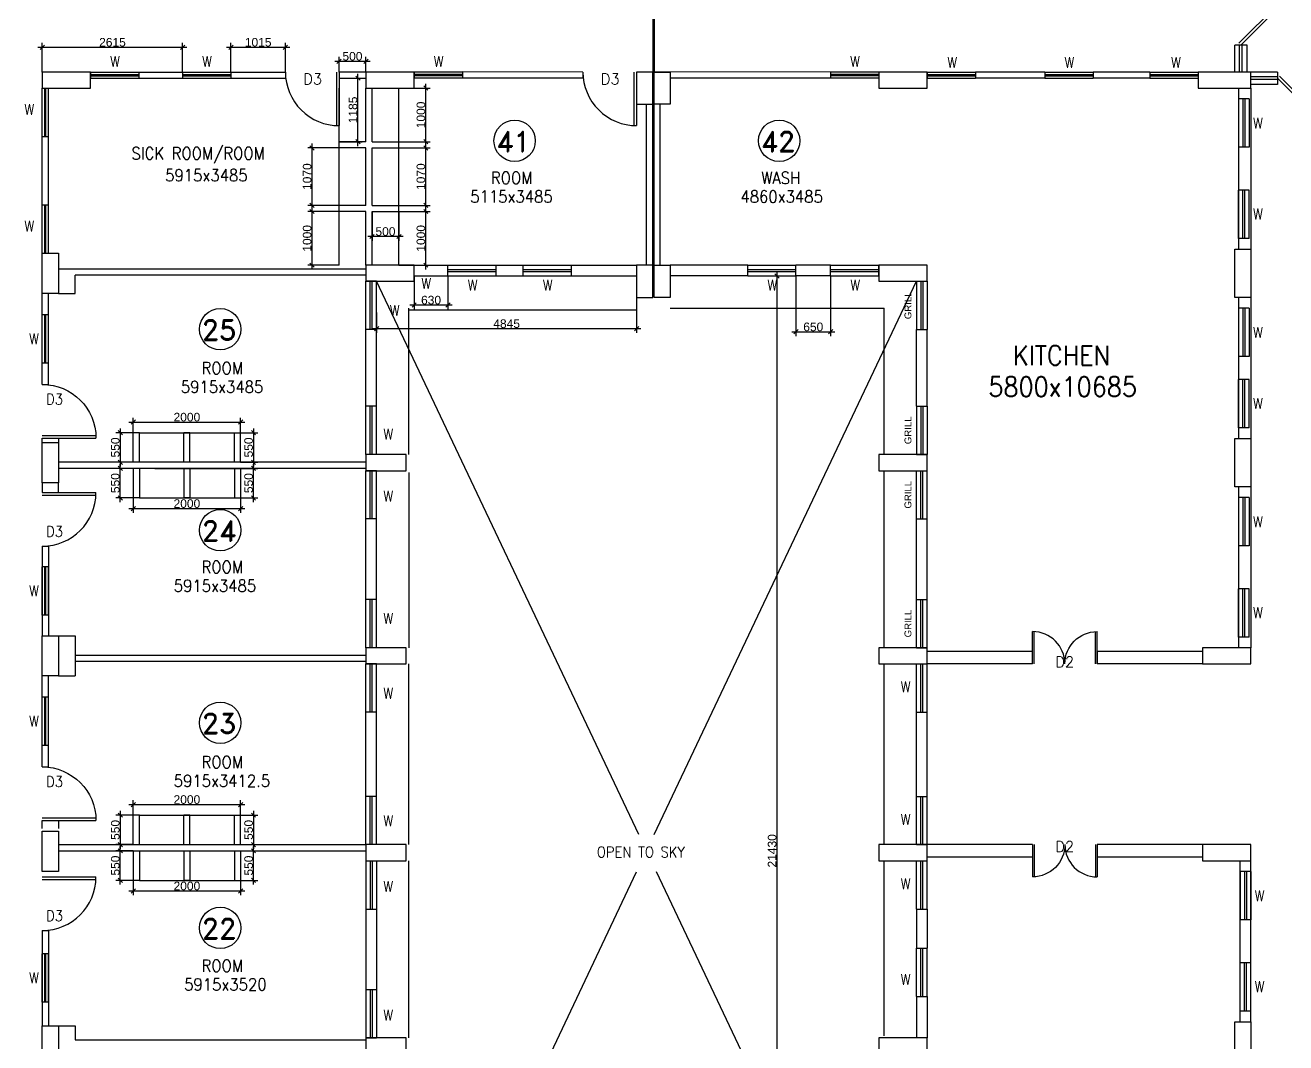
# Model space of a CAD drawing. Extents: x 10161149 to 10263331, y -3696053 to -3547728.
# Drawn here: x 10203723 to 10227213, y -3589345 to -3570381 of the extents above; entities that cross this region are included whole.
import ezdxf

# ---------------------------------------------------------------- set-up
doc = ezdxf.new("R2010")
doc.units = 0
doc.header["$MEASUREMENT"] = 0
doc.header["$PDMODE"] = 35
doc.linetypes.add('DASHED', pattern=[0.75, 0.5, -0.25])
doc.layers.get('0').update_dxf_attribs({"linetype": 'CONTINUOUS'})
doc.layers.get('Defpoints').update_dxf_attribs({"linetype": 'CONTINUOUS'})
for name, color, linetype in [('25', 6, 'CONTINUOUS'), ('35', 1, 'CONTINUOUS'), ('5', 3, 'CONTINUOUS'), ('COL', 2, 'CONTINUOUS'), ('DAS', 1, 'DASHED'), ('dim1', 5, 'CONTINUOUS'), ('DOOR', 31, 'CONTINUOUS'), ('Exi. Walls', 170, 'CONTINUOUS'), ('TXW', 6, 'CONTINUOUS'), ('Window', 4, 'CONTINUOUS')]:
    doc.layers.add(name, color=color, linetype=linetype)
doc.styles.add('ARIAL', font='arial.ttf', dxfattribs={"width": 0.75})
doc.styles.add('RD', font='ROMAND')
doc.styles.add('ROMANS', font='arial.ttf')
doc.styles.get("Standard").update_dxf_attribs({"font": 'romans.shx'})
doc.dimstyles.new('int. dim', dxfattribs={"dimtxt": 160, "dimasz": 80, "dimexe": 80, "dimexo": 0, "dimgap": 10, "dimtad": 1, "dimdec": 0, "dimzin": 12, "dimdsep": 46, "dimtxsty": 'ROMANS', "dimblk": 'OBLIQUE', "dimcen": 1.5, "dimdle": 80, "dimclrd": 5, "dimclre": 5, "dimclrt": 4, "dimadec": 0, "dimazin": 0, "dimtfac": 1, "dimtdec": 0, "dimtix": 1, "dimtmove": 2, "dimatfit": 3, "dimfxl": 1, "dimtolj": 1, "dimtzin": 0, "dimlwd": -1, "dimlwe": -1, "dimarcsym": 0})

# ---------------------------------------------------------------- blocks, each defined once
blk = doc.blocks.new('_Oblique')
at = {"color": 0, "linetype": 'ByBlock', "lineweight": -2}
blk.add_line((-0.5, -0.5), (0.5, 0.5), dxfattribs=at)
blk = doc.blocks.new('*D119')
at = {"layer": 'Defpoints', "color": 0, "lineweight": -3, "transparency": 16777216}
for p in [(10217662, -3575053), (10217734, -3575053), (10217662, -3596483)]:
    blk.add_point(p, dxfattribs=at)
at = {"layer": 'dim1', "color": 5, "transparency": 16777216}
for p, q in [((10217734, -3596563), (10217734, -3574973)), ((10217662, -3575053), (10217814, -3575053)), ((10217662, -3596483), (10217814, -3596483))]:
    blk.add_line(p, q, dxfattribs=at)
at = {"layer": 'dim1', "color": 5, "transparency": 16777216, "xscale": 80, "yscale": 80, "zscale": 80}
for p, rotation in [((10217734, -3575053), 90), ((10217734, -3596483), 270)]:
    blk.add_blockref('_Oblique', p, dxfattribs=dict(at, rotation=rotation))
at = {"layer": 'dim1', "color": 4, "transparency": 16777216, "insert": (10217642, -3585768), "char_height": 160, "attachment_point": 5, "rotation": 90, "style": 'ROMANS'}
blk.add_mtext('\\A1;21430', dxfattribs=at)
blk = doc.blocks.new('WINP')
at = {"layer": 'Window'}
for p, q in [((0, 0), (0, 1)), ((0, 1), (1, 1)), ((1, 0), (1, 1)), ((0, 0.6), (1, 0.6)), ((0, 0.4), (1, 0.4)), ((0, 0), (1, 0))]:
    blk.add_line(p, q, dxfattribs=at)
blk = doc.blocks.new('*D139')
at = {"layer": 'Defpoints', "color": 0, "lineweight": -3, "transparency": 16777216}
for p in [(10215116, -3575453), (10210271, -3575733), (10215116, -3576036)]:
    blk.add_point(p, dxfattribs=at)
at = {"layer": 'dim1', "color": 5, "transparency": 16777216}
for p, q in [((10215116, -3575453), (10215116, -3576116)), ((10210271, -3575733), (10210271, -3576116)), ((10210191, -3576036), (10215196, -3576036))]:
    blk.add_line(p, q, dxfattribs=at)
at = {"layer": 'dim1', "color": 5, "transparency": 16777216, "xscale": 80, "yscale": 80, "zscale": 80, "rotation": 180}
blk.add_blockref('_Oblique', (10210271, -3576036), dxfattribs=at)
at = {"layer": 'dim1', "color": 5, "transparency": 16777216, "xscale": 80, "yscale": 80, "zscale": 80}
blk.add_blockref('_Oblique', (10215116, -3576036), dxfattribs=at)
at = {"layer": 'dim1', "color": 4, "transparency": 16777216, "insert": (10212694, -3575944), "char_height": 160, "attachment_point": 5, "style": 'ROMANS'}
blk.add_mtext('\\A1;4845', dxfattribs=at)
blk = doc.blocks.new('*D140')
at = {"layer": 'Defpoints', "color": 0, "lineweight": -3, "transparency": 16777216}
for p in [(10210971, -3575053), (10211601, -3575053), (10210971, -3575597)]:
    blk.add_point(p, dxfattribs=at)
at = {"layer": 'dim1', "color": 5, "transparency": 16777216}
for p, q in [((10210971, -3575053), (10210971, -3575677)), ((10211601, -3575053), (10211601, -3575677)), ((10211681, -3575597), (10210891, -3575597))]:
    blk.add_line(p, q, dxfattribs=at)
at = {"layer": 'dim1', "color": 5, "transparency": 16777216, "xscale": 80, "yscale": 80, "zscale": 80, "rotation": 180}
blk.add_blockref('_Oblique', (10210971, -3575597), dxfattribs=at)
at = {"layer": 'dim1', "color": 5, "transparency": 16777216, "xscale": 80, "yscale": 80, "zscale": 80}
blk.add_blockref('_Oblique', (10211601, -3575597), dxfattribs=at)
at = {"layer": 'dim1', "color": 4, "transparency": 16777216, "insert": (10211286, -3575505), "char_height": 160, "attachment_point": 5, "style": 'ROMANS'}
blk.add_mtext('\\A1;630', dxfattribs=at)
blk = doc.blocks.new('DOORP')
at = {"layer": 'DOOR'}
for p, q in [((0, 0), (0, 1)), ((0.05, 0), (0.05, 0.999))]:
    blk.add_line(p, q, dxfattribs=at)
at = {"layer": 'DOOR', "color": 145}
blk.add_arc((0, 0), 1, 0, 90, dxfattribs=at)
blk = doc.blocks.new('*D142')
at = {"layer": 'Defpoints', "color": 0, "lineweight": -3, "transparency": 16777216}
for p in [(10218086, -3575053), (10218731, -3575053), (10218731, -3576095)]:
    blk.add_point(p, dxfattribs=at)
at = {"layer": 'dim1', "color": 5, "transparency": 16777216}
for p, q in [((10218086, -3575053), (10218086, -3576175)), ((10218731, -3575053), (10218731, -3576175)), ((10218006, -3576095), (10218811, -3576095))]:
    blk.add_line(p, q, dxfattribs=at)
at = {"layer": 'dim1', "color": 5, "transparency": 16777216, "xscale": 80, "yscale": 80, "zscale": 80, "rotation": 180}
blk.add_blockref('_Oblique', (10218086, -3576095), dxfattribs=at)
at = {"layer": 'dim1', "color": 5, "transparency": 16777216, "xscale": 80, "yscale": 80, "zscale": 80}
blk.add_blockref('_Oblique', (10218731, -3576095), dxfattribs=at)
at = {"layer": 'dim1', "color": 4, "transparency": 16777216, "insert": (10218408, -3576004), "char_height": 160, "attachment_point": 5, "style": 'ROMANS'}
blk.add_mtext('\\A1;650', dxfattribs=at)
blk = doc.blocks.new('*D185')
at = {"layer": 'Defpoints', "color": 0, "lineweight": -3, "transparency": 16777216}
for p in [(10210186, -3573853), (10210686, -3573853), (10210186, -3574319)]:
    blk.add_point(p, dxfattribs=at)
at = {"layer": 'dim1', "color": 5, "transparency": 16777216}
for p, q in [((10210186, -3573853), (10210186, -3574399)), ((10210686, -3573853), (10210686, -3574399)), ((10210766, -3574319), (10210106, -3574319))]:
    blk.add_line(p, q, dxfattribs=at)
at = {"layer": 'dim1', "color": 5, "transparency": 16777216, "xscale": 80, "yscale": 80, "zscale": 80, "rotation": 180}
blk.add_blockref('_Oblique', (10210186, -3574319), dxfattribs=at)
at = {"layer": 'dim1', "color": 5, "transparency": 16777216, "xscale": 80, "yscale": 80, "zscale": 80}
blk.add_blockref('_Oblique', (10210686, -3574319), dxfattribs=at)
at = {"layer": 'dim1', "color": 4, "transparency": 16777216, "insert": (10210436, -3574227), "char_height": 160, "attachment_point": 5, "style": 'ROMANS'}
blk.add_mtext('\\A1;500', dxfattribs=at)
blk = doc.blocks.new('*D186')
at = {"layer": 'Defpoints', "color": 0, "lineweight": -3, "transparency": 16777216}
for p in [(10210686, -3573853), (10211188, -3573853), (10210686, -3574853)]:
    blk.add_point(p, dxfattribs=at)
at = {"layer": 'dim1', "color": 5, "transparency": 16777216}
for p, q in [((10211188, -3574933), (10211188, -3573773)), ((10210686, -3573853), (10211268, -3573853)), ((10210686, -3574853), (10211268, -3574853))]:
    blk.add_line(p, q, dxfattribs=at)
at = {"layer": 'dim1', "color": 5, "transparency": 16777216, "xscale": 80, "yscale": 80, "zscale": 80}
for p, rotation in [((10211188, -3573853), 90), ((10211188, -3574853), 270)]:
    blk.add_blockref('_Oblique', p, dxfattribs=dict(at, rotation=rotation))
at = {"layer": 'dim1', "color": 4, "transparency": 16777216, "insert": (10211097, -3574353), "char_height": 160, "attachment_point": 5, "rotation": 90, "style": 'ROMANS'}
blk.add_mtext('\\A1;1000', dxfattribs=at)
blk = doc.blocks.new('*D187')
at = {"layer": 'Defpoints', "color": 0, "lineweight": -3, "transparency": 16777216}
for p in [(10210686, -3572668), (10211188, -3572668), (10210686, -3573738)]:
    blk.add_point(p, dxfattribs=at)
at = {"layer": 'dim1', "color": 5, "transparency": 16777216}
for p, q in [((10210686, -3572668), (10211268, -3572668)), ((10211188, -3573818), (10211188, -3572588)), ((10210686, -3573738), (10211268, -3573738))]:
    blk.add_line(p, q, dxfattribs=at)
at = {"layer": 'dim1', "color": 5, "transparency": 16777216, "xscale": 80, "yscale": 80, "zscale": 80}
for p, rotation in [((10211188, -3572668), 90), ((10211188, -3573738), 270)]:
    blk.add_blockref('_Oblique', p, dxfattribs=dict(at, rotation=rotation))
at = {"layer": 'dim1', "color": 4, "transparency": 16777216, "insert": (10211097, -3573203), "char_height": 160, "attachment_point": 5, "rotation": 90, "style": 'ROMANS'}
blk.add_mtext('\\A1;1070', dxfattribs=at)
blk = doc.blocks.new('*D188')
at = {"layer": 'Defpoints', "color": 0, "lineweight": -3, "transparency": 16777216}
for p in [(10210686, -3571553), (10211188, -3571553), (10210686, -3572553)]:
    blk.add_point(p, dxfattribs=at)
at = {"layer": 'dim1', "color": 5, "transparency": 16777216}
for p, q in [((10211188, -3572633), (10211188, -3571473)), ((10210686, -3571553), (10211268, -3571553)), ((10210686, -3572553), (10211268, -3572553))]:
    blk.add_line(p, q, dxfattribs=at)
at = {"layer": 'dim1', "color": 5, "transparency": 16777216, "xscale": 80, "yscale": 80, "zscale": 80}
for p, rotation in [((10211188, -3571553), 90), ((10211188, -3572553), 270)]:
    blk.add_blockref('_Oblique', p, dxfattribs=dict(at, rotation=rotation))
at = {"layer": 'dim1', "color": 4, "transparency": 16777216, "insert": (10211097, -3572053), "char_height": 160, "attachment_point": 5, "rotation": 90, "style": 'ROMANS'}
blk.add_mtext('\\A1;1000', dxfattribs=at)
blk = doc.blocks.new('*D189')
at = {"layer": 'Defpoints', "color": 0, "lineweight": -3, "transparency": 16777216}
for p in [(10209069, -3573853), (10209571, -3573853), (10209571, -3574853)]:
    blk.add_point(p, dxfattribs=at)
at = {"layer": 'dim1', "color": 5, "transparency": 16777216}
for p, q in [((10209069, -3574933), (10209069, -3573773)), ((10209571, -3573853), (10208989, -3573853)), ((10209571, -3574853), (10208989, -3574853))]:
    blk.add_line(p, q, dxfattribs=at)
at = {"layer": 'dim1', "color": 5, "transparency": 16777216, "xscale": 80, "yscale": 80, "zscale": 80}
for p, rotation in [((10209069, -3573853), 90), ((10209069, -3574853), 270)]:
    blk.add_blockref('_Oblique', p, dxfattribs=dict(at, rotation=rotation))
at = {"layer": 'dim1', "color": 4, "transparency": 16777216, "insert": (10208977, -3574353), "char_height": 160, "attachment_point": 5, "rotation": 90, "style": 'ROMANS'}
blk.add_mtext('\\A1;1000', dxfattribs=at)
blk = doc.blocks.new('*D190')
at = {"layer": 'Defpoints', "color": 0, "lineweight": -3, "transparency": 16777216}
for p in [(10209069, -3572668), (10209571, -3572668), (10209571, -3573738)]:
    blk.add_point(p, dxfattribs=at)
at = {"layer": 'dim1', "color": 5, "transparency": 16777216}
for p, q in [((10209571, -3572668), (10208989, -3572668)), ((10209069, -3573818), (10209069, -3572588)), ((10209571, -3573738), (10208989, -3573738))]:
    blk.add_line(p, q, dxfattribs=at)
at = {"layer": 'dim1', "color": 5, "transparency": 16777216, "xscale": 80, "yscale": 80, "zscale": 80}
for p, rotation in [((10209069, -3572668), 90), ((10209069, -3573738), 270)]:
    blk.add_blockref('_Oblique', p, dxfattribs=dict(at, rotation=rotation))
at = {"layer": 'dim1', "color": 4, "transparency": 16777216, "insert": (10208977, -3573203), "char_height": 160, "attachment_point": 5, "rotation": 90, "style": 'ROMANS'}
blk.add_mtext('\\A1;1070', dxfattribs=at)
blk = doc.blocks.new('*D191')
at = {"layer": 'Defpoints', "color": 0, "lineweight": -3, "transparency": 16777216}
for p in [(10209571, -3571368), (10209924, -3571368), (10209571, -3572553)]:
    blk.add_point(p, dxfattribs=at)
at = {"layer": 'dim1', "color": 5, "transparency": 16777216}
for p, q in [((10209571, -3571368), (10210004, -3571368)), ((10209924, -3572633), (10209924, -3571288)), ((10209571, -3572553), (10210004, -3572553))]:
    blk.add_line(p, q, dxfattribs=at)
at = {"layer": 'dim1', "color": 5, "transparency": 16777216, "xscale": 80, "yscale": 80, "zscale": 80}
for p, rotation in [((10209924, -3571368), 90), ((10209924, -3572553), 270)]:
    blk.add_blockref('_Oblique', p, dxfattribs=dict(at, rotation=rotation))
at = {"layer": 'dim1', "color": 4, "transparency": 16777216, "insert": (10209832, -3571960), "char_height": 160, "attachment_point": 5, "rotation": 90, "style": 'ROMANS'}
blk.add_mtext('\\A1;1185', dxfattribs=at)
blk = doc.blocks.new('*D192')
at = {"layer": 'Defpoints', "color": 0, "lineweight": -3, "transparency": 16777216}
for p in [(10209571, -3571253), (10210071, -3571053), (10210071, -3571253)]:
    blk.add_point(p, dxfattribs=at)
at = {"layer": 'dim1', "color": 5, "transparency": 16777216}
for p, q in [((10209571, -3571253), (10209571, -3570973)), ((10210071, -3571253), (10210071, -3570973)), ((10209491, -3571053), (10210151, -3571053))]:
    blk.add_line(p, q, dxfattribs=at)
at = {"layer": 'dim1', "color": 5, "transparency": 16777216, "xscale": 80, "yscale": 80, "zscale": 80, "rotation": 180}
blk.add_blockref('_Oblique', (10209571, -3571053), dxfattribs=at)
at = {"layer": 'dim1', "color": 5, "transparency": 16777216, "xscale": 80, "yscale": 80, "zscale": 80}
blk.add_blockref('_Oblique', (10210071, -3571053), dxfattribs=at)
at = {"layer": 'dim1', "color": 4, "transparency": 16777216, "insert": (10209821, -3570961), "char_height": 160, "attachment_point": 5, "style": 'ROMANS'}
blk.add_mtext('\\A1;500', dxfattribs=at)
blk = doc.blocks.new('*D193')
at = {"layer": 'Defpoints', "color": 0, "lineweight": -3, "transparency": 16777216}
for p in [(10206656, -3570791), (10204041, -3571253), (10206656, -3571253)]:
    blk.add_point(p, dxfattribs=at)
at = {"layer": 'dim1', "color": 5, "transparency": 16777216}
for p, q in [((10203961, -3570791), (10206736, -3570791)), ((10204041, -3571253), (10204041, -3570711)), ((10206656, -3571253), (10206656, -3570711))]:
    blk.add_line(p, q, dxfattribs=at)
at = {"layer": 'dim1', "color": 5, "transparency": 16777216, "xscale": 80, "yscale": 80, "zscale": 80, "rotation": 180}
blk.add_blockref('_Oblique', (10204041, -3570791), dxfattribs=at)
at = {"layer": 'dim1', "color": 5, "transparency": 16777216, "xscale": 80, "yscale": 80, "zscale": 80}
blk.add_blockref('_Oblique', (10206656, -3570791), dxfattribs=at)
at = {"layer": 'dim1', "color": 4, "transparency": 16777216, "insert": (10205349, -3570700), "char_height": 160, "attachment_point": 5, "style": 'ROMANS'}
blk.add_mtext('\\A1;2615', dxfattribs=at)
blk = doc.blocks.new('*D194')
at = {"layer": 'Defpoints', "color": 0, "lineweight": -3, "transparency": 16777216}
for p in [(10208571, -3570791), (10207556, -3571253), (10208571, -3571253)]:
    blk.add_point(p, dxfattribs=at)
at = {"layer": 'dim1', "color": 5, "transparency": 16777216}
for p, q in [((10207476, -3570791), (10208651, -3570791)), ((10207556, -3571253), (10207556, -3570711)), ((10208571, -3571253), (10208571, -3570711))]:
    blk.add_line(p, q, dxfattribs=at)
at = {"layer": 'dim1', "color": 5, "transparency": 16777216, "xscale": 80, "yscale": 80, "zscale": 80, "rotation": 180}
blk.add_blockref('_Oblique', (10207556, -3570791), dxfattribs=at)
at = {"layer": 'dim1', "color": 5, "transparency": 16777216, "xscale": 80, "yscale": 80, "zscale": 80}
blk.add_blockref('_Oblique', (10208571, -3570791), dxfattribs=at)
at = {"layer": 'dim1', "color": 4, "transparency": 16777216, "insert": (10208064, -3570700), "char_height": 160, "attachment_point": 5, "style": 'ROMANS'}
blk.add_mtext('\\A1;1015', dxfattribs=at)
blk = doc.blocks.new('*D274')
at = {"layer": 'Defpoints', "color": 0, "lineweight": -3, "transparency": 16777216}
for p in [(10205494, -3585768), (10205736, -3585768), (10205736, -3586318)]:
    blk.add_point(p, dxfattribs=at)
at = {"layer": 'dim1', "color": 5, "transparency": 16777216}
for p, q in [((10205736, -3585768), (10205414, -3585768)), ((10205494, -3586398), (10205494, -3585688)), ((10205736, -3586318), (10205414, -3586318))]:
    blk.add_line(p, q, dxfattribs=at)
at = {"layer": 'dim1', "color": 5, "transparency": 16777216, "xscale": 80, "yscale": 80, "zscale": 80}
for p, rotation in [((10205494, -3585768), 90), ((10205494, -3586318), 270)]:
    blk.add_blockref('_Oblique', p, dxfattribs=dict(at, rotation=rotation))
at = {"layer": 'dim1', "color": 4, "transparency": 16777216, "insert": (10205402, -3586043), "char_height": 160, "attachment_point": 5, "rotation": 90, "style": 'ROMANS'}
blk.add_mtext('\\A1;550', dxfattribs=at)
blk = doc.blocks.new('*D275')
at = {"layer": 'Defpoints', "color": 0, "lineweight": -3, "transparency": 16777216}
for p in [(10207736, -3585768), (10207977, -3585768), (10207736, -3586318)]:
    blk.add_point(p, dxfattribs=at)
at = {"layer": 'dim1', "color": 5, "transparency": 16777216}
for p, q in [((10207736, -3585768), (10208057, -3585768)), ((10207977, -3586398), (10207977, -3585688)), ((10207736, -3586318), (10208057, -3586318))]:
    blk.add_line(p, q, dxfattribs=at)
at = {"layer": 'dim1', "color": 5, "transparency": 16777216, "xscale": 80, "yscale": 80, "zscale": 80}
for p, rotation in [((10207977, -3585768), 90), ((10207977, -3586318), 270)]:
    blk.add_blockref('_Oblique', p, dxfattribs=dict(at, rotation=rotation))
at = {"layer": 'dim1', "color": 4, "transparency": 16777216, "insert": (10207886, -3586043), "char_height": 160, "attachment_point": 5, "rotation": 90, "style": 'ROMANS'}
blk.add_mtext('\\A1;550', dxfattribs=at)
blk = doc.blocks.new('*D276')
at = {"layer": 'Defpoints', "color": 0, "lineweight": -3, "transparency": 16777216}
for p in [(10205736, -3586318), (10207736, -3586318), (10207736, -3586516)]:
    blk.add_point(p, dxfattribs=at)
at = {"layer": 'dim1', "color": 5, "transparency": 16777216}
for p, q in [((10205656, -3586516), (10207816, -3586516)), ((10205736, -3586318), (10205736, -3586596)), ((10207736, -3586318), (10207736, -3586596))]:
    blk.add_line(p, q, dxfattribs=at)
at = {"layer": 'dim1', "color": 5, "transparency": 16777216, "xscale": 80, "yscale": 80, "zscale": 80, "rotation": 180}
blk.add_blockref('_Oblique', (10205736, -3586516), dxfattribs=at)
at = {"layer": 'dim1', "color": 5, "transparency": 16777216, "xscale": 80, "yscale": 80, "zscale": 80}
blk.add_blockref('_Oblique', (10207736, -3586516), dxfattribs=at)
at = {"layer": 'dim1', "color": 4, "transparency": 16777216, "insert": (10206736, -3586424), "char_height": 160, "attachment_point": 5, "style": 'ROMANS'}
blk.add_mtext('\\A1;2000', dxfattribs=at)
blk = doc.blocks.new('*D277')
at = {"layer": 'Defpoints', "color": 0, "lineweight": -3, "transparency": 16777216}
for p in [(10205736, -3585103), (10205494, -3585653), (10205736, -3585653)]:
    blk.add_point(p, dxfattribs=at)
at = {"layer": 'dim1', "color": 5, "transparency": 16777216}
for p, q in [((10205736, -3585103), (10205414, -3585103)), ((10205494, -3585023), (10205494, -3585733)), ((10205736, -3585653), (10205414, -3585653))]:
    blk.add_line(p, q, dxfattribs=at)
at = {"layer": 'dim1', "color": 5, "transparency": 16777216, "xscale": 80, "yscale": 80, "zscale": 80}
for p, rotation in [((10205494, -3585103), 90), ((10205494, -3585653), 270)]:
    blk.add_blockref('_Oblique', p, dxfattribs=dict(at, rotation=rotation))
at = {"layer": 'dim1', "color": 4, "transparency": 16777216, "insert": (10205402, -3585378), "char_height": 160, "attachment_point": 5, "rotation": 90, "style": 'ROMANS'}
blk.add_mtext('\\A1;550', dxfattribs=at)
blk = doc.blocks.new('*D278')
at = {"layer": 'Defpoints', "color": 0, "lineweight": -3, "transparency": 16777216}
for p in [(10207736, -3585103), (10207736, -3585653), (10207977, -3585653)]:
    blk.add_point(p, dxfattribs=at)
at = {"layer": 'dim1', "color": 5, "transparency": 16777216}
for p, q in [((10207736, -3585103), (10208057, -3585103)), ((10207977, -3585023), (10207977, -3585733)), ((10207736, -3585653), (10208057, -3585653))]:
    blk.add_line(p, q, dxfattribs=at)
at = {"layer": 'dim1', "color": 5, "transparency": 16777216, "xscale": 80, "yscale": 80, "zscale": 80}
for p, rotation in [((10207977, -3585103), 90), ((10207977, -3585653), 270)]:
    blk.add_blockref('_Oblique', p, dxfattribs=dict(at, rotation=rotation))
at = {"layer": 'dim1', "color": 4, "transparency": 16777216, "insert": (10207886, -3585378), "char_height": 160, "attachment_point": 5, "rotation": 90, "style": 'ROMANS'}
blk.add_mtext('\\A1;550', dxfattribs=at)
blk = doc.blocks.new('*D279')
at = {"layer": 'Defpoints', "color": 0, "lineweight": -3, "transparency": 16777216}
for p in [(10205736, -3585103), (10207736, -3584905), (10207736, -3585103)]:
    blk.add_point(p, dxfattribs=at)
at = {"layer": 'dim1', "color": 5, "transparency": 16777216}
for p, q in [((10205736, -3585103), (10205736, -3584825)), ((10207736, -3585103), (10207736, -3584825)), ((10205656, -3584905), (10207816, -3584905))]:
    blk.add_line(p, q, dxfattribs=at)
at = {"layer": 'dim1', "color": 5, "transparency": 16777216, "xscale": 80, "yscale": 80, "zscale": 80, "rotation": 180}
blk.add_blockref('_Oblique', (10205736, -3584905), dxfattribs=at)
at = {"layer": 'dim1', "color": 5, "transparency": 16777216, "xscale": 80, "yscale": 80, "zscale": 80}
blk.add_blockref('_Oblique', (10207736, -3584905), dxfattribs=at)
at = {"layer": 'dim1', "color": 4, "transparency": 16777216, "insert": (10206736, -3584813), "char_height": 160, "attachment_point": 5, "style": 'ROMANS'}
blk.add_mtext('\\A1;2000', dxfattribs=at)
blk = doc.blocks.new('*D280')
at = {"layer": 'Defpoints', "color": 0, "lineweight": -3, "transparency": 16777216}
for p in [(10205494, -3578640), (10205736, -3578640), (10205736, -3579190)]:
    blk.add_point(p, dxfattribs=at)
at = {"layer": 'dim1', "color": 5, "transparency": 16777216}
for p, q in [((10205736, -3578640), (10205414, -3578640)), ((10205494, -3579270), (10205494, -3578560)), ((10205736, -3579190), (10205414, -3579190))]:
    blk.add_line(p, q, dxfattribs=at)
at = {"layer": 'dim1', "color": 5, "transparency": 16777216, "xscale": 80, "yscale": 80, "zscale": 80}
for p, rotation in [((10205494, -3578640), 90), ((10205494, -3579190), 270)]:
    blk.add_blockref('_Oblique', p, dxfattribs=dict(at, rotation=rotation))
at = {"layer": 'dim1', "color": 4, "transparency": 16777216, "insert": (10205402, -3578915), "char_height": 160, "attachment_point": 5, "rotation": 90, "style": 'ROMANS'}
blk.add_mtext('\\A1;550', dxfattribs=at)
blk = doc.blocks.new('*D281')
at = {"layer": 'Defpoints', "color": 0, "lineweight": -3, "transparency": 16777216}
for p in [(10207736, -3578640), (10207977, -3578640), (10207736, -3579190)]:
    blk.add_point(p, dxfattribs=at)
at = {"layer": 'dim1', "color": 5, "transparency": 16777216}
for p, q in [((10207736, -3578640), (10208057, -3578640)), ((10207977, -3579270), (10207977, -3578560)), ((10207736, -3579190), (10208057, -3579190))]:
    blk.add_line(p, q, dxfattribs=at)
at = {"layer": 'dim1', "color": 5, "transparency": 16777216, "xscale": 80, "yscale": 80, "zscale": 80}
for p, rotation in [((10207977, -3578640), 90), ((10207977, -3579190), 270)]:
    blk.add_blockref('_Oblique', p, dxfattribs=dict(at, rotation=rotation))
at = {"layer": 'dim1', "color": 4, "transparency": 16777216, "insert": (10207886, -3578915), "char_height": 160, "attachment_point": 5, "rotation": 90, "style": 'ROMANS'}
blk.add_mtext('\\A1;550', dxfattribs=at)
blk = doc.blocks.new('*D282')
at = {"layer": 'Defpoints', "color": 0, "lineweight": -3, "transparency": 16777216}
for p in [(10205736, -3579190), (10207736, -3579190), (10207736, -3579389)]:
    blk.add_point(p, dxfattribs=at)
at = {"layer": 'dim1', "color": 5, "transparency": 16777216}
for p, q in [((10205736, -3579190), (10205736, -3579469)), ((10207736, -3579190), (10207736, -3579469)), ((10205656, -3579389), (10207816, -3579389))]:
    blk.add_line(p, q, dxfattribs=at)
at = {"layer": 'dim1', "color": 5, "transparency": 16777216, "xscale": 80, "yscale": 80, "zscale": 80, "rotation": 180}
blk.add_blockref('_Oblique', (10205736, -3579389), dxfattribs=at)
at = {"layer": 'dim1', "color": 5, "transparency": 16777216, "xscale": 80, "yscale": 80, "zscale": 80}
blk.add_blockref('_Oblique', (10207736, -3579389), dxfattribs=at)
at = {"layer": 'dim1', "color": 4, "transparency": 16777216, "insert": (10206736, -3579297), "char_height": 160, "attachment_point": 5, "style": 'ROMANS'}
blk.add_mtext('\\A1;2000', dxfattribs=at)
blk = doc.blocks.new('*D283')
at = {"layer": 'Defpoints', "color": 0, "lineweight": -3, "transparency": 16777216}
for p in [(10205736, -3577975), (10205494, -3578525), (10205736, -3578525)]:
    blk.add_point(p, dxfattribs=at)
at = {"layer": 'dim1', "color": 5, "transparency": 16777216}
for p, q in [((10205736, -3577975), (10205414, -3577975)), ((10205494, -3577895), (10205494, -3578605)), ((10205736, -3578525), (10205414, -3578525))]:
    blk.add_line(p, q, dxfattribs=at)
at = {"layer": 'dim1', "color": 5, "transparency": 16777216, "xscale": 80, "yscale": 80, "zscale": 80}
for p, rotation in [((10205494, -3577975), 90), ((10205494, -3578525), 270)]:
    blk.add_blockref('_Oblique', p, dxfattribs=dict(at, rotation=rotation))
at = {"layer": 'dim1', "color": 4, "transparency": 16777216, "insert": (10205402, -3578250), "char_height": 160, "attachment_point": 5, "rotation": 90, "style": 'ROMANS'}
blk.add_mtext('\\A1;550', dxfattribs=at)
blk = doc.blocks.new('*D284')
at = {"layer": 'Defpoints', "color": 0, "lineweight": -3, "transparency": 16777216}
for p in [(10207736, -3577975), (10207736, -3578525), (10207977, -3578525)]:
    blk.add_point(p, dxfattribs=at)
at = {"layer": 'dim1', "color": 5, "transparency": 16777216}
for p, q in [((10207736, -3577975), (10208057, -3577975)), ((10207977, -3577895), (10207977, -3578605)), ((10207736, -3578525), (10208057, -3578525))]:
    blk.add_line(p, q, dxfattribs=at)
at = {"layer": 'dim1', "color": 5, "transparency": 16777216, "xscale": 80, "yscale": 80, "zscale": 80}
for p, rotation in [((10207977, -3577975), 90), ((10207977, -3578525), 270)]:
    blk.add_blockref('_Oblique', p, dxfattribs=dict(at, rotation=rotation))
at = {"layer": 'dim1', "color": 4, "transparency": 16777216, "insert": (10207886, -3578250), "char_height": 160, "attachment_point": 5, "rotation": 90, "style": 'ROMANS'}
blk.add_mtext('\\A1;550', dxfattribs=at)
blk = doc.blocks.new('*D285')
at = {"layer": 'Defpoints', "color": 0, "lineweight": -3, "transparency": 16777216}
for p in [(10207736, -3577777), (10205736, -3577975), (10207736, -3577975)]:
    blk.add_point(p, dxfattribs=at)
at = {"layer": 'dim1', "color": 5, "transparency": 16777216}
for p, q in [((10205656, -3577777), (10207816, -3577777)), ((10205736, -3577975), (10205736, -3577697)), ((10207736, -3577975), (10207736, -3577697))]:
    blk.add_line(p, q, dxfattribs=at)
at = {"layer": 'dim1', "color": 5, "transparency": 16777216, "xscale": 80, "yscale": 80, "zscale": 80, "rotation": 180}
blk.add_blockref('_Oblique', (10205736, -3577777), dxfattribs=at)
at = {"layer": 'dim1', "color": 5, "transparency": 16777216, "xscale": 80, "yscale": 80, "zscale": 80}
blk.add_blockref('_Oblique', (10207736, -3577777), dxfattribs=at)
at = {"layer": 'dim1', "color": 4, "transparency": 16777216, "insert": (10206736, -3577686), "char_height": 160, "attachment_point": 5, "style": 'ROMANS'}
blk.add_mtext('\\A1;2000', dxfattribs=at)

msp = doc.modelspace()

# ---------------------------------------------------------------- linework, layer by layer
at = {"layer": '25'}
for p, q in [((10227061, -3571253), (10226561, -3571253)), ((10227061, -3571345), (10226561, -3571345)), ((10227061, -3571391), (10226561, -3571391)), ((10227061, -3571483), (10226561, -3571483)), ((10209571, -3572553), (10209571, -3571553)), ((10210686, -3572553), (10210686, -3571553)), ((10209571, -3573738), (10209571, -3572668)), ((10210686, -3573738), (10210686, -3572668)), ((10209571, -3574853), (10209571, -3573853)), ((10210686, -3574853), (10210686, -3573853)), ((10215156, -3585462), (10210271, -3575153)), ((10215446, -3585462), (10220331, -3575153)), ((10205850.6, -3577975.5), (10207620.6, -3577975.5)), ((10205850.6, -3579190.5), (10207620.6, -3579190.5)), ((10205850.6, -3585103), (10207620.6, -3585103)), ((10210271, -3596383), (10215114.3, -3586161.9)), ((10220331, -3596383), (10215487.7, -3586161.9)), ((10205850.6, -3586318), (10207620.6, -3586318))]:
    msp.add_line(p, q, dxfattribs=at)
for centre in [(10212843.1, -3572534.8), (10217772.6, -3572534.8), (10207356.7, -3576047.1), (10207356.7, -3579792.4), (10207356.7, -3583380.6), (10207356.7, -3587204.6)]:
    msp.add_circle(centre, 385.6, dxfattribs=at)
at = {"layer": 'COL', "color": 2}
for points in [[(10204041, -3571553), (10204941, -3571553), (10204941, -3571253), (10204041, -3571253)], [(10210071, -3571553), (10210971, -3571553), (10210971, -3571253), (10210071, -3571253)], [(10215116, -3571253), (10215116, -3571853), (10215416, -3571853), (10215416, -3571253)], [(10215741, -3571253), (10215741, -3571853), (10215441, -3571853), (10215441, -3571253)], [(10219631, -3571553), (10220531, -3571553), (10220531, -3571253), (10219631, -3571253)], [(10225582.7, -3571553), (10226561, -3571553), (10226561, -3571253), (10225582.7, -3571253)], [(10226261, -3575453), (10226261, -3574553), (10226561, -3574553), (10226561, -3575453)], [(10204041, -3575378), (10204041, -3574628), (10204341, -3574628), (10204341, -3575378)], [(10210071, -3575153), (10210971, -3575153), (10210971, -3574853), (10210071, -3574853)], [(10215116, -3574853), (10215116, -3575453), (10215416, -3575453), (10215416, -3574853)], [(10215741, -3574853), (10215741, -3575453), (10215441, -3575453), (10215441, -3574853)], [(10219631, -3575153), (10220531, -3575153), (10220531, -3574853), (10219631, -3574853)], [(10204041, -3578908), (10204041, -3578158), (10204341, -3578158), (10204341, -3578908)], [(10226261, -3578983), (10226261, -3578083), (10226561, -3578083), (10226561, -3578983)], [(10210071, -3578683), (10210821, -3578683), (10210821, -3578383), (10210071, -3578383)], [(10219631, -3578683), (10220531, -3578683), (10220531, -3578383), (10219631, -3578383)], [(10204041, -3582508), (10204041, -3581758), (10204341, -3581758), (10204341, -3582508)], [(10210071, -3582283), (10210821, -3582283), (10210821, -3581983), (10210071, -3581983)], [(10219631, -3582283), (10220531, -3582283), (10220531, -3581983), (10219631, -3581983)], [(10225661, -3582283), (10226561, -3582283), (10226561, -3581983), (10225661, -3581983)], [(10204041, -3586153), (10204041, -3585403), (10204341, -3585403), (10204341, -3586153)], [(10210071, -3585953), (10210821, -3585953), (10210821, -3585653), (10210071, -3585653)], [(10219631, -3585953), (10220531, -3585953), (10220531, -3585653), (10219631, -3585653)], [(10225661, -3585953), (10226561, -3585953), (10226561, -3585653), (10225661, -3585653)], [(10204041, -3589778), (10204041, -3589028), (10204341, -3589028), (10204341, -3589778)], [(10226261, -3589853), (10226261, -3588953), (10226561, -3588953), (10226561, -3589853)], [(10210071, -3589553), (10210821, -3589553), (10210821, -3589253), (10210071, -3589253)], [(10219631, -3589553), (10220531, -3589553), (10220531, -3589253), (10219631, -3589253)]]:
    msp.add_lwpolyline(points, close=True, dxfattribs=at)
at = {"layer": 'DAS', "linetype": 'Continuous'}
for p, q in [((10215416, -3568253), (10215416, -3571253)), ((10215441, -3568253), (10215441, -3571253)), ((10210871, -3578383), (10210871, -3575653)), ((10210871, -3575683), (10215116, -3575683)), ((10215741, -3575653), (10219701, -3575653)), ((10215741, -3575653), (10219731, -3575653)), ((10219731, -3578383), (10219731, -3575653)), ((10210871, -3578718), (10210871, -3581983)), ((10219731, -3581983), (10219731, -3578683)), ((10222496, -3582283), (10222496, -3582053)), ((10223696, -3582283), (10223696, -3582053)), ((10210871, -3585653), (10210871, -3582283)), ((10219731, -3585653), (10219731, -3582283)), ((10222496, -3585653), (10222496, -3585883)), ((10223696, -3585653), (10223696, -3585883)), ((10210871, -3589253), (10210871, -3585953)), ((10219731, -3589218), (10219731, -3585953))]:
    msp.add_line(p, q, dxfattribs=at)
for points in [[(10226331, -3571553), (10226331, -3574553)], [(10226561, -3571553), (10226561, -3574553)], [(10226331, -3575453), (10226331, -3578083)], [(10226561, -3575453), (10226561, -3578083)], [(10226331, -3578983), (10226331, -3581983)], [(10226561, -3578983), (10226561, -3581983)], [(10222496, -3582283.7), (10222496, -3582053), (10220531, -3582053)], [(10225661, -3582053), (10223696, -3582053), (10223696, -3582283)], [(10222496, -3582283), (10220531, -3582283)], [(10225661, -3582283), (10223696, -3582283)], [(10222496, -3585653), (10220531, -3585653)], [(10225661, -3585653), (10223696, -3585653)], [(10222496, -3585883), (10220531, -3585883)], [(10225661, -3585883), (10223696, -3585883)], [(10226361, -3588953), (10226361, -3585953)], [(10226561, -3588953), (10226561, -3585953)]]:
    msp.add_lwpolyline(points, dxfattribs=at)
at = {"layer": 'Exi. Walls'}
for p, q in [((10205841, -3571253), (10206656, -3571253)), ((10207556, -3571253), (10208571, -3571253)), ((10208571, -3571253.6), (10208571, -3571367.8)), ((10210071, -3571253), (10209571, -3571253)), ((10209571, -3571253), (10209571, -3571368)), ((10214116, -3571253.6), (10211871, -3571252.9)), ((10214116, -3571254.4), (10214116, -3571368.6)), ((10218731, -3571253), (10215441, -3571252)), ((10222721, -3571253), (10221431, -3571253)), ((10224682.7, -3571253), (10223621, -3571253)), ((10227061, -3571253), (10227061, -3571483)), ((10205841, -3571368), (10206656, -3571368)), ((10207556, -3571368), (10208571, -3571368)), ((10209571, -3571368), (10210071, -3571368)), ((10214116, -3571368.6), (10211871, -3571367.9)), ((10218731, -3571368), (10215741, -3571367.1)), ((10222721, -3571368), (10221431, -3571368)), ((10224682.7, -3571368), (10223621, -3571368)), ((10210071, -3572553), (10210071, -3571553)), ((10210186, -3572553), (10210186, -3571553)), ((10215301, -3574853), (10215301, -3571853)), ((10215416, -3574853), (10215416, -3571853)), ((10215441, -3574850.9), (10215441, -3571853)), ((10215556, -3574850.9), (10215556, -3571853)), ((10204041, -3573728), (10204041, -3572453)), ((10204156, -3573728), (10204156, -3572453)), ((10210071, -3572553), (10209571, -3572553)), ((10209571, -3572668), (10209571, -3572553)), ((10210071, -3572668), (10209571, -3572668)), ((10210071, -3573738), (10210071, -3572668)), ((10210186, -3572553), (10210686, -3572553)), ((10210186, -3572668), (10210686, -3572668)), ((10210186, -3573738), (10210186, -3572668)), ((10210686, -3572668), (10210686, -3572553)), ((10209571, -3573853), (10209571, -3573738)), ((10210071, -3573738), (10209571, -3573738)), ((10210186, -3573738), (10210686, -3573738)), ((10210686, -3573853), (10210686, -3573738)), ((10210071, -3573853), (10209571, -3573853)), ((10210071, -3574853), (10210071, -3573853)), ((10210186, -3574853), (10210186, -3573853)), ((10210186, -3573853), (10210686, -3573853)), ((10210071, -3574925.5), (10204341, -3574925.5)), ((10210971, -3574853), (10211601, -3574853)), ((10212501, -3574853), (10213001, -3574853)), ((10213901, -3574853), (10215116, -3574853)), ((10217186, -3574853), (10215741, -3574853)), ((10218731, -3574853), (10218086, -3574853)), ((10210071, -3575040.5), (10204656, -3575040.5)), ((10204656, -3575378), (10204656, -3575040.5)), ((10210971, -3575053), (10211601, -3575053)), ((10212501, -3575053), (10213001, -3575053)), ((10213901, -3575053), (10215116, -3575053)), ((10217186, -3575053), (10215741, -3575053)), ((10218731, -3575053), (10218086, -3575053)), ((10204041, -3577075.5), (10204041, -3575378)), ((10204156, -3577075.5), (10204156, -3575378)), ((10204341, -3575378), (10204656, -3575378)), ((10210071, -3577483), (10210071, -3576053)), ((10210271, -3577483), (10210271, -3576053)), ((10220331, -3577483), (10220331, -3576053)), ((10220531, -3577483), (10220531, -3576053)), ((10204041, -3577075.5), (10204156, -3577075.5)), ((10204041, -3578075.5), (10204341, -3578075.5)), ((10204041, -3578158), (10204041, -3578075.5)), ((10204341, -3578075.5), (10204341, -3578158)), ((10205735.6, -3578525.5), (10205735.6, -3577975.5)), ((10205850.6, -3577975.5), (10205735.6, -3577975.5)), ((10205850.6, -3578525.5), (10205850.6, -3577975.5)), ((10206678.1, -3578525.5), (10206678.1, -3577975.5)), ((10206793.1, -3577975.5), (10206678.1, -3577975.5)), ((10206793.1, -3578525.5), (10206793.1, -3577975.5)), ((10207620.6, -3578525.5), (10207620.6, -3577975.5)), ((10207620.6, -3577975.5), (10207735.6, -3577975.5)), ((10207735.6, -3578525.5), (10207735.6, -3577975.5)), ((10210071, -3578525.5), (10204341, -3578525.5)), ((10210071, -3578640.5), (10204341, -3578640.5)), ((10205735.6, -3578640.5), (10205735.6, -3579190.5)), ((10205850.6, -3578640.5), (10205850.6, -3579190.5)), ((10206135.7, -3578640.5), (10207905.7, -3578640.5)), ((10206678.1, -3578640.5), (10206678.1, -3579190.5)), ((10206793.1, -3578640.5), (10206793.1, -3579190.5)), ((10207620.6, -3578640.5), (10207620.6, -3579190.5)), ((10207735.6, -3578640.5), (10207735.6, -3579190.5)), ((10204041, -3578908), (10204041, -3579090.5)), ((10204341, -3579090.5), (10204341, -3578908)), ((10204041, -3579090.5), (10204341, -3579090.5)), ((10205850.6, -3579190.5), (10205735.6, -3579190.5)), ((10206793.1, -3579190.5), (10206678.1, -3579190.5)), ((10207620.6, -3579190.5), (10207735.6, -3579190.5)), ((10210071, -3581083), (10210071, -3579583)), ((10210271, -3581083), (10210271, -3579583)), ((10220331, -3581083), (10220331, -3579583)), ((10220531, -3581083), (10220531, -3579583)), ((10204041, -3580090.5), (10204041, -3581758)), ((10204041, -3580090.5), (10204156, -3580090.5)), ((10204156, -3580090.5), (10204156, -3581758)), ((10204341, -3581758), (10204656, -3581758)), ((10204656, -3581758), (10204656, -3582508)), ((10210071, -3582125.5), (10204656, -3582125.5)), ((10210071, -3582240.5), (10204656, -3582240.5)), ((10204041, -3584203), (10204041, -3582508)), ((10204156, -3584203), (10204156, -3582508)), ((10204341, -3582508), (10204656, -3582508)), ((10210071, -3584753), (10210071, -3583183)), ((10210271, -3584753), (10210271, -3583183)), ((10220331, -3584753), (10220331, -3583183)), ((10220531, -3584753), (10220531, -3583183)), ((10204041, -3584203), (10204156, -3584203)), ((10205735.6, -3585653), (10205735.6, -3585103)), ((10205850.6, -3585103), (10205735.6, -3585103)), ((10205850.6, -3585653), (10205850.6, -3585103)), ((10206678.1, -3585653), (10206678.1, -3585103)), ((10206793.1, -3585103), (10206678.1, -3585103)), ((10206793.1, -3585653), (10206793.1, -3585103)), ((10207620.6, -3585653), (10207620.6, -3585103)), ((10207620.6, -3585103), (10207735.6, -3585103)), ((10207735.6, -3585653), (10207735.6, -3585103)), ((10204041, -3585353), (10204041, -3585203)), ((10204041, -3585203), (10204341, -3585203)), ((10204341, -3585203), (10204341, -3585353)), ((10204341, -3585653), (10210071, -3585653)), ((10204341, -3585768), (10210071, -3585768)), ((10205735.6, -3585768), (10205735.6, -3586318)), ((10205850.6, -3585768), (10205850.6, -3586318)), ((10206135.7, -3585768), (10207905.7, -3585768)), ((10206678.1, -3585768), (10206678.1, -3586318)), ((10206793.1, -3585768), (10206793.1, -3586318)), ((10207620.6, -3585768), (10207620.6, -3586318)), ((10207735.6, -3585768), (10207735.6, -3586318)), ((10205850.6, -3586318), (10205735.6, -3586318)), ((10206793.1, -3586318), (10206678.1, -3586318)), ((10207620.6, -3586318), (10207735.6, -3586318)), ((10210071, -3586853), (10210071, -3588353)), ((10210271, -3586853), (10210271, -3588353)), ((10220331, -3586853), (10220331, -3587583)), ((10220531, -3586853), (10220531, -3587583)), ((10204041, -3587253), (10204041, -3589028)), ((10204041, -3587253), (10204156, -3587253)), ((10204156, -3587253), (10204156, -3589028)), ((10220331, -3588483), (10220331, -3589253)), ((10220531, -3588483), (10220531, -3589253)), ((10204341, -3589028), (10204656, -3589028)), ((10204656, -3589028), (10204656, -3589288)), ((10204656, -3589288), (10210071, -3589288))]:
    msp.add_line(p, q, dxfattribs=at)

# ---------------------------------------------------------------- block references
at = {"layer": '5'}
for name, p, xscale, yscale, zscale, rotation in [('DOORP', (10226376, -3570753), -999.9999999999836, 1000, 1000, 315), ('WINP', (10226491, -3571253), 500, 230, 500, 90), ('DOORP', (10227061, -3571368), -999.9999999999836, 1000, 1000, 225), ('WINP', (10204941, -3571253), -900, 115, 900, 180), ('WINP', (10206656, -3571253), -900, 115, 900, 180), ('DOORP', (10209571, -3571253), 999.9999999998404, 1000, 1000, 180.0367510425319), ('WINP', (10211871, -3571253), 900, 115, 900, 180), ('DOORP', (10215116, -3571253), 999.9999999998404, 1000, 1000, 180.0367510425319), ('WINP', (10219631, -3571253), 900, 115, 900, 180), ('WINP', (10220531, -3571253), -900, 115, 900, 180), ('WINP', (10222721, -3571253), -900, 115, 900, 180), ('WINP', (10224682.7, -3571253), -900, 115, 900, 180), ('WINP', (10204041, -3572453), -900, 115, 900, 270), ('WINP', (10226531, -3571753), -900, 200, 900, 90), ('WINP', (10226531, -3574353), 900, 200, 900, 90), ('WINP', (10204041, -3574628), -900, 115, 900, 270), ('WINP', (10210271, -3576053), 900, 200, 900, 90), ('WINP', (10220331, -3575153), 900, 200, 900, 270), ('WINP', (10226531, -3575653), -900, 200, 900, 90), ('WINP', (10204156, -3576676.7), 900, 115, 900, 90), ('DOORP', (10204041, -3578075.5), -1000, 1000, 1000, 270), ('WINP', (10226531, -3577883), 900, 200, 900, 90), ('WINP', (10210271, -3578383), 900, 200, 900, 90), ('WINP', (10220331, -3577483), 900, 200, 900, 270), ('WINP', (10210271, -3579583), 900, 200, 900, 90), ('WINP', (10220331, -3579583), -900, 200, 900, 270), ('DOORP', (10204041, -3579090.5), 1000, 1000, 1000, 270), ('WINP', (10226531, -3579183), -900, 200, 900, 90), ('WINP', (10204156, -3581374.2), 900, 115, 900, 90), ('WINP', (10226531, -3581783), 900, 200, 900, 90), ('WINP', (10210271, -3581983), 900, 200, 900, 90), ('WINP', (10220331, -3581983), -900, 200, 900, 270), ('WINP', (10210271, -3583183), 900, 200, 900, 90), ('WINP', (10220331, -3583183), -900, 200, 900, 270), ('WINP', (10204156, -3583805.5), 900, 115, 900, 90), ('DOORP', (10204041, -3585203), -1000, 1000, 1000, 270), ('WINP', (10210271, -3585653), 900, 200, 900, 90), ('WINP', (10220331, -3585653), -900, 200, 900, 270), ('DOORP', (10222496, -3585653), -600, 600, 600.0000000000002, 180), ('DOORP', (10223696, -3585653), 600, 600, 600, 180), ('WINP', (10210071, -3585953), 900, 200, 900, 270), ('WINP', (10220331, -3586853), -900, 200, 900, 270), ('DOORP', (10204041, -3586253), 1000, 1000, 1000, 270), ('WINP', (10226561, -3586153), -900, 200, 900, 90), ('WINP', (10204156, -3588590.5), 900, 115, 900, 90), ('WINP', (10220331, -3588483), -900, 200, 900, 270), ('WINP', (10226561, -3588753), 900, 200, 900, 90), ('WINP', (10210071, -3588353), 900, 200, 900, 270)]:
    msp.add_blockref(name, p, dxfattribs=dict(at, xscale=xscale, yscale=yscale, zscale=zscale, rotation=rotation))
for name, p, xscale, yscale, zscale in [('WINP', (10211601, -3575053), 900, 200, 900), ('WINP', (10213001, -3575053), 900, 200, 900), ('WINP', (10217186, -3575053), 900, 200, 900), ('WINP', (10218731, -3575053), 900, 200, 900), ('DOORP', (10222496, -3582283), 600, 600, 600), ('DOORP', (10223696, -3582283), -600, 600, 600.0000000000002)]:
    msp.add_blockref(name, p, dxfattribs=dict(at, xscale=xscale, yscale=yscale, zscale=zscale))

# ---------------------------------------------------------------- texts
at = {"layer": '35', "style": 'RD'}
for s, p in [('41', (10212500.3, -3572735.7)), ('42', (10217429.8, -3572735.7)), ('25', (10207013.9, -3576247.9)), ('24', (10207013.9, -3579993.3)), ('23', (10207013.9, -3583581.5)), ('22', (10207013.9, -3587405.4))]:
    msp.add_text(s, height=375, dxfattribs=at).set_placement(p)
at = {"layer": 'TXW', "width": 0.9}
for s, height, p in [('W', 200, (10205305.3, -3571156.6)), ('W', 200, (10207020.3, -3571156.6)), ('W', 200, (10211335.2, -3571156.6)), ('W', 200, (10219095.2, -3571156.7)), ('W', 200, (10220905.2, -3571176.9)), ('W', 200, (10223088.7, -3571176.9)), ('W', 200, (10225075.1, -3571176.9)), ('W', 200, (10203707.4, -3572052.4)), ('W', 200, (10226601.7, -3572306.4)), ('SICK ROOM/ROOM', 225, (10205705.3, -3572881.5)), ('5915x3485', 225, (10206330.9, -3573290.5)), ('ROOM', 225, (10212401.7, -3573338.9)), ('WASH', 225, (10217436.6, -3573338.9)), ('5115x3485', 225, (10212016.1, -3573687.9)), ('4860x3485', 225, (10217050.9, -3573687.9)), ('W', 200, (10226601.7, -3573999.5)), ('W', 200, (10203707.4, -3574227.4)), ('W', 200, (10211103, -3575295.9)), ('W', 200, (10211968.1, -3575326.6)), ('W', 200, (10213368.1, -3575326.6)), ('W', 200, (10217553.1, -3575326.6)), ('W', 200, (10219098.1, -3575326.6)), ('W', 200, (10210517.1, -3575800.1)), ('W', 200, (10203795.4, -3576323.4)), ('W', 200, (10226601.7, -3576206.4)), ('KITCHEN', 364.5, (10222128.2, -3576718.1)), ('ROOM', 225, (10207009.2, -3576883.7)), ('5915x3485', 225, (10206623.6, -3577232.7)), ('5800x10685', 364.5, (10221671, -3577300.6)), ('D3', 200, (10204110.6, -3577450)), ('W', 200, (10226601.7, -3577529.5)), ('W', 200, (10210396.3, -3578103.3)), ('W', 200, (10210396.3, -3579258.9)), ('D3', 200, (10204110.6, -3579915.9)), ('W', 200, (10226601.7, -3579736.4)), ('ROOM', 225, (10207009.2, -3580591)), ('W', 200, (10203795.4, -3581020.9)), ('5915x3485', 225, (10206490.5, -3580940)), ('W', 200, (10210396.3, -3581540)), ('W', 200, (10226601.7, -3581429.5)), ('W', 200, (10210396.3, -3582932.7)), ('W', 200, (10220037.2, -3582812.9)), ('W', 200, (10203795.4, -3583452.2)), ('ROOM', 225, (10207009.2, -3584226.8)), ('D3', 200, (10204110.6, -3584577.5)), ('5915x3412.5', 225, (10206490.5, -3584575.8)), ('W', 200, (10210396.3, -3585311)), ('W', 200, (10220037.2, -3585282.9)), ('OPEN TO SKY', 200, (10214374.1, -3585891)), ('W', 200, (10220037.2, -3586482.9)), ('W', 200, (10210394.8, -3586531.7)), ('W', 200, (10226631.7, -3586706.4)), ('D3', 200, (10204110.6, -3587078.4)), ('ROOM', 225, (10207009.2, -3588021.8)), ('W', 200, (10203795.4, -3588237.2)), ('5915x3520', 225, (10206684.7, -3588370.8)), ('W', 200, (10220037.2, -3588266.4)), ('W', 200, (10226631.7, -3588399.5)), ('W', 200, (10210394.8, -3588931.7))]:
    msp.add_text(s, height=height, dxfattribs=at).set_placement(p)
at = {"layer": 'TXW'}
for s, p in [('D3', (10208903.2, -3571483.3)), ('D3', (10214448.2, -3571483.3)), ('D2', (10222918, -3582346.9)), ('D2', (10222918, -3585789)), ('D2', (10222918, -3585789))]:
    msp.add_text(s, height=200, dxfattribs=at).set_placement(p)
at = {"layer": 'TXW', "color": 7, "style": 'ARIAL'}
for p in [(10220236.2, -3575859.4), (10220236.2, -3578189.4), (10220236.2, -3579389.4), (10220236.2, -3581789.4)]:
    msp.add_text('GRILL', height=128, rotation=90, dxfattribs=at).set_placement(p)

# ---------------------------------------------------------------- dimensions: what is measured, and where the dimension line sits
at = {"layer": 'dim1'}
for base, p1, p2, text, picture, middle in [((10206656, -3570791.3), (10204041, -3571253), (10206656, -3571253), '2615', '*D193', (10205348.5, -3570699.6)), ((10208571, -3570791.3), (10207556, -3571253), (10208571, -3571253), '1015', '*D194', (10208063.5, -3570699.6)), ((10210071, -3571052.6), (10209571, -3571253), (10210071, -3571253), '500', '*D192', (10209821, -3570960.9)), ((10210186, -3574318.8), (10210686, -3573853), (10210186, -3573853), '500', '*D185', (10210436, -3574227.1)), ((10210971, -3575596.8), (10211601, -3575053), (10210971, -3575053), '630', '*D140', (10211286, -3575505)), ((10218731, -3576095.4), (10218086, -3575053), (10218731, -3575053), '650', '*D142', (10218408.5, -3576003.7)), ((10215116, -3576036), (10210271, -3575733.4), (10215116, -3575453), '4845', '*D139', (10212693.5, -3575944.4))]:
    dim = msp.add_linear_dim(base=base, p1=p1, p2=p2, text=text, dimstyle='int. dim', dxfattribs=at)
    dim.commit()
    dim.dimension.update_dxf_attribs({"geometry": picture, "text_midpoint": middle})
for base, p1, p2, angle, text, picture, middle in [((10209923.7, -3571368), (10209571, -3572553), (10209571, -3571368), 90, '1185', '*D191', (10209832, -3571960.5)), ((10211188.3, -3571553), (10210686, -3572553), (10210686, -3571553), 90, '1000', '*D188', (10211096.6, -3572053)), ((10209068.7, -3572668), (10209571, -3573738), (10209571, -3572668), 270, '1070', '*D190', (10208977.1, -3573203)), ((10211188.3, -3572668), (10210686, -3573738), (10210686, -3572668), 90, '1070', '*D187', (10211096.6, -3573203)), ((10209068.7, -3573853), (10209571, -3574853), (10209571, -3573853), 270, '1000', '*D189', (10208977.1, -3574353)), ((10211188.3, -3573853), (10210686, -3574853), (10210686, -3573853), 90, '1000', '*D186', (10211096.6, -3574353)), ((10217734.1, -3575053), (10217662.3, -3596483), (10217662.3, -3575053), 90, '21430', '*D119', (10217642.4, -3585768)), ((10205494, -3578525.5), (10205735.6, -3577975.5), (10205735.6, -3578525.5), 270, '550', '*D283', (10205402.3, -3578250.5)), ((10207977.2, -3578525.5), (10207735.6, -3577975.5), (10207735.6, -3578525.5), 270, '550', '*D284', (10207885.5, -3578250.5)), ((10205494, -3578640.5), (10205735.6, -3579190.5), (10205735.6, -3578640.5), 90, '550', '*D280', (10205402.3, -3578915.5)), ((10207977.2, -3578640.5), (10207735.6, -3579190.5), (10207735.6, -3578640.5), 90, '550', '*D281', (10207885.5, -3578915.5)), ((10205494, -3585653), (10205735.6, -3585103), (10205735.6, -3585653), 270, '550', '*D277', (10205402.3, -3585378)), ((10207977.2, -3585653), (10207735.6, -3585103), (10207735.6, -3585653), 270, '550', '*D278', (10207885.5, -3585378)), ((10205494, -3585768), (10205735.6, -3586318), (10205735.6, -3585768), 90, '550', '*D274', (10205402.3, -3586043)), ((10207977.2, -3585768), (10207735.6, -3586318), (10207735.6, -3585768), 90, '550', '*D275', (10207885.5, -3586043))]:
    dim = msp.add_linear_dim(base=base, p1=p1, p2=p2, angle=angle, text=text, dimstyle='int. dim', dxfattribs=at)
    dim.commit()
    dim.dimension.update_dxf_attribs({"geometry": picture, "text_midpoint": middle})
for base, p1, p2, picture, middle in [((10207735.6, -3577777.4), (10205735.6, -3577975.5), (10207735.6, -3577975.5), '*D285', (10206735.6, -3577685.7)), ((10207735.6, -3579388.5), (10205735.6, -3579190.5), (10207735.6, -3579190.5), '*D282', (10206735.6, -3579296.8)), ((10207735.6, -3584904.9), (10205735.6, -3585103), (10207735.6, -3585103), '*D279', (10206735.6, -3584813.2)), ((10207735.6, -3586516), (10205735.6, -3586318), (10207735.6, -3586318), '*D276', (10206735.6, -3586424.3))]:
    dim = msp.add_linear_dim(base=base, p1=p1, p2=p2, dimstyle='int. dim', dxfattribs=at)
    dim.commit()
    dim.dimension.update_dxf_attribs({"geometry": picture, "text_midpoint": middle})

doc.saveas('drawing.dxf')
